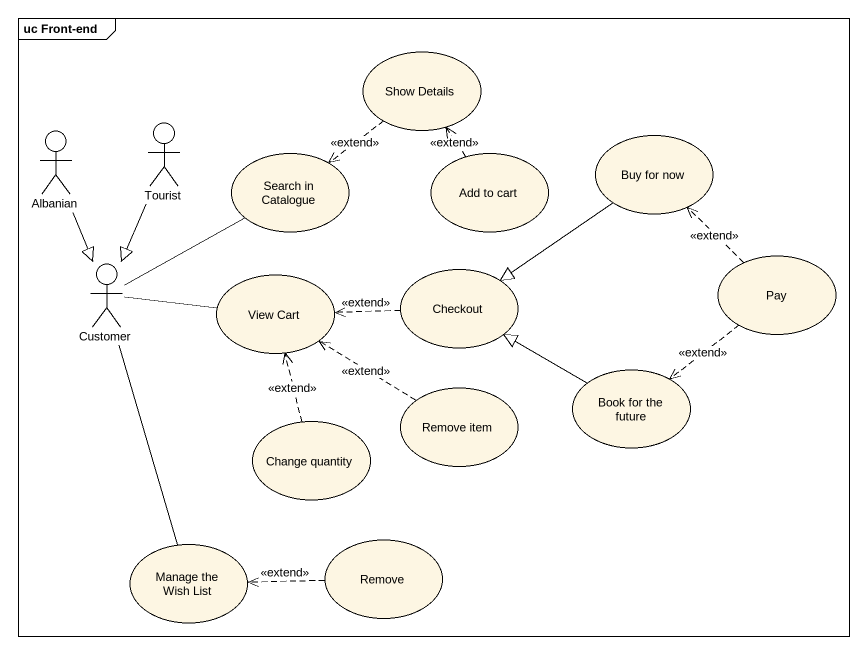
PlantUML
@startuml
mainframe uc Front-end
usecase "Show Details" as Show_Details
actor Tourist
actor Albanian
usecase "Search in Catalogue" as Search_in_Catalogue
usecase "Add to cart" as Add_to_cart
usecase "Buy for now" as Buy_for_now
actor Customer
usecase "View Cart" as View_Cart
usecase Checkout
usecase Pay
usecase "Book for the future" as Book_for_the_future
usecase "Change quantity" as Change_quantity
usecase "Remove item" as Remove_item
usecase "Manage the Wish List" as Manage_the_Wish_List
usecase "Remove" as Remove_
Show_Details ..> Search_in_Catalogue : <<extend>>
Tourist --|> Customer
Albanian --|> Customer
Add_to_cart .up.> Show_Details : <<extend>>
Buy_for_now --|> Checkout
Customer -up- Search_in_Catalogue
Customer -right- View_Cart
Customer -- Manage_the_Wish_List
Checkout .left.> View_Cart : <<extend>>
Pay .up.> Buy_for_now : <<extend>>
Pay ..> Book_for_the_future : <<extend>>
Book_for_the_future -left-|> Checkout
Change_quantity .up.> View_Cart : <<extend>>
Remove_item .up.> View_Cart : <<extend>>
Remove_ .left.> Manage_the_Wish_List : <<extend>>
@enduml
